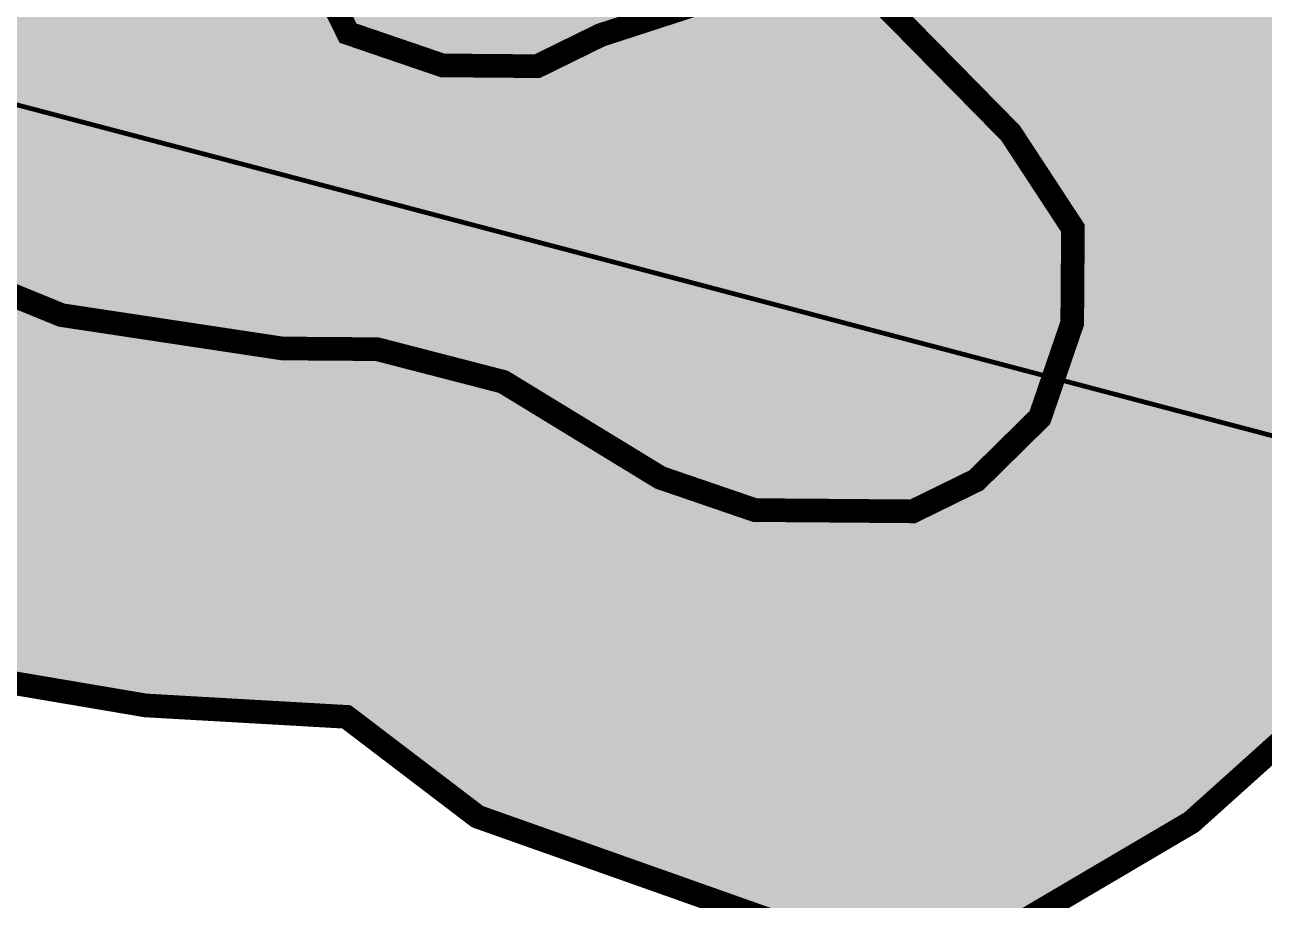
# Model space of a CAD drawing. Header units: metres. Extents: x 317370 to 326712, y 1824935 to 1838812.
# Drawn here: x 326193.9 to 326352.1, y 1830637.4 to 1830749.1 of the extents above; entities that cross this region are included whole.
import ezdxf

# ---------------------------------------------------------------- set-up
doc = ezdxf.new("R2010")
doc.units = ezdxf.units.M
doc.header["$MEASUREMENT"] = 0
for name, color, linetype in [('LOW TIDE LINE', 5, 'Continuous'), ('MANGROOVE', 112, 'Continuous'), ('RIVER', 4, 'Continuous'), ('SURVEY PLOT BOUNDARY', 35, 'Continuous')]:
    doc.layers.add(name, color=color, linetype=linetype)

# ---------------------------------------------------------------- blocks, each defined once
blk = doc.blocks.new('81')
at = {"layer": 'MANGROOVE'}
h = blk.add_hatch(dxfattribs=at)
h.set_pattern_fill('GRASS', color=256, scale=0.604678, angle=-0.4508)
h.set_pattern_definition([(89.54917, (306983.874, 1824194.798), (-10.7745325, 10.9454397), [2.879778, -18.840867]), (44.54917, (306983.874, 1824194.798), (-10.774532, 10.94544), [2.879778, -12.479037]), (134.54917, (306983.874, 1824194.798), (-10.94544, -10.774532), [2.879778, -12.479037])])
h.paths.add_polyline_path([(326593.07, 1831199.54), (326581.38, 1830695.34), (326581.35, 1830691.98), (326566.46, 1830679.65), (326560.68, 1830671.3), (326549.09, 1830651.56), (326530.79, 1830634.56), (326509.5, 1830621.28), (326488.21, 1830608.67), (326453.86, 1830603.56), (326431.34, 1830606.09), (326382.44, 1830633.37), (326357.59, 1830660.69), (326342.77, 1830647.37), (326309.3, 1830627.65), (326251.65, 1830648.06), (326234.93, 1830660.8), (326209.29, 1830662.26), (326175.49, 1830667.99), (326144.45, 1830677.69), (326106.31, 1830692.91), (326085.42, 1830727.55), (326073.81, 1830721.76), (326044.9, 1830707.07), (326026.16, 1830703.86), (325989.84, 1830709.82), (325962.6, 1830721.38), (325951.18, 1830739.11), (325943.77, 1830759.76), (325942.26, 1830781.2), (325954.14, 1830803.5), (325944.67, 1830802.32), (325915.88, 1830803.6), (325885.04, 1830811.4), (325858.6, 1830817.91), (325841.43, 1830826.45), (325840.03, 1830808.81), (325835.91, 1830793.72), (325828.69, 1830783.9), (325803.2, 1830766.18), (325779.83, 1830761.53), (325751.44, 1830761.12), (325736.52, 1830761.24), (325714.71, 1830767.93), (325700.27, 1830777.07), (325685.31, 1830798.83), (325676.87, 1830821.8), (325681.59, 1830838.34), (325686.95, 1830851.53), (325699.5, 1830869.5), (325682.09, 1830874.68), (325667.66, 1830885.09), (325663.76, 1830896.46), (325655.71, 1830915.43), (325617.44, 1830914.9), (325624.73, 1830906.43), (325644.52, 1830863.08), (325647.3, 1830842.89), (325640.4, 1830820.04), (325632.51, 1830806.03), (325614.74, 1830792.3), (325599.34, 1830785.28), (325561.32, 1830789.15), (325530.67, 1830795.27), (325500.27, 1830804.97), (325477.87, 1830818.17), (325469.97, 1830828.95), (325465.04, 1830843.69), (325465.42, 1830868.4), (325473.55, 1830885.57), (325487.96, 1830899.95), (325474.5, 1830899.43), (325450.28, 1830894.15), (325425.18, 1830883.85), (325391.93, 1830869.57), (325371.09, 1830867), (325330.55, 1830870.68), (325304.92, 1830872.56), (325277.22, 1830879.71), (325265.95, 1830890.09), (325250.39, 1830923.73), (325238.75, 1830940.63), (325231.29, 1830954.55), (325221.25, 1830960.09), (325201.92, 1830962.35), (325187.28, 1830955.9), (325173.32, 1830944.46), (325154.92, 1830931.16), (325129.63, 1830923.16), (325097.44, 1830920.05), (325066.55, 1830921.77), (325046.01, 1830929.07), (325027.18, 1830941.19), (325023.3, 1830965.47), (324981, 1830959.92), (324949.69, 1830961.63), (324940.07, 1830967.59), (324926.47, 1830975.68), (324901.32, 1830985.97), (324879.46, 1830986.14), (324857.6, 1830986.73), (324827.84, 1830998.1), (324788.17, 1831024.89), (324779.26, 1831014.46), (324758.58, 1831004.12), (324736.06, 1831001.35), (324716.53, 1831003.61), (324696.43, 1831012.67), (324670.95, 1831049.65), (324642.73, 1831071.41), (324614.59, 1831103.16), (324612.7, 1831130.5), (324606.69, 1831168.38), (324608.55, 1831204.09), (324616.72, 1831240.28), (324640.86, 1831260.54), (324685.42, 1831258.49), (324698.77, 1831280.77), (324714.98, 1831288.54), (324732.45, 1831290.38), (324750.89, 1831290.23), (324770.29, 1831286.46), (324782.18, 1831289.33), (324798.03, 1831295.13), (324823.75, 1831298.54), (324847.45, 1831296.05), (324864.13, 1831281.44), (324873.88, 1831264.25), (324906.58, 1831224.08), (324927.24, 1831212.39), (324932.95, 1831226.5), (324953.4, 1831229.96), (324962.66, 1831230.37), (324929.59, 1831259.77), (324920.89, 1831284.2), (324921.09, 1831309.54), (324931.22, 1831333.69), (324946.2, 1831353.65), (324975.87, 1831357.37), (324987.4, 1831357.28), (324992.2, 1831381.93), (325002.2, 1831396.33), (325004.05, 1831422.32), (325003.94, 1831449.64), (325002.82, 1831474.67), (324996.67, 1831490.04), (324995.31, 1831526.59), (325008.77, 1831563.02), (325021.49, 1831589.25), (325033.44, 1831600.35), (325057.88, 1831609.37), (325079.3, 1831609.86), (325101.98, 1831604.42), (325115.42, 1831595.75), (325124.76, 1831569.68), (325128.55, 1831547.92), (325138.52, 1831517.89), (325151.25, 1831502.98), (325156.05, 1831485.17), (325156.92, 1831470.68), (325148.56, 1831454.28), (325142.84, 1831438.86), (325142.34, 1831417.8), (325163.16, 1831337.43), (325183.95, 1831317.66), (325198.41, 1831295.62), (325208.23, 1831275.61), (325228.62, 1831247.87), (325239.53, 1831239.48), (325261.88, 1831249.94), (325281.66, 1831271.05), (325300.81, 1831295.48), (325314.54, 1831308.33), (325334.52, 1831312.16), (325363.69, 1831301.3), (325371.6, 1831292.6), (325382.12, 1831319.43), (325399.97, 1831349.19), (325413.99, 1831356.39), (325434.95, 1831357.55), (325460.51, 1831353.03), (325475.69, 1831354.32), (325511.61, 1831356.36), (325544.79, 1831347.13), (325560.97, 1831333.71), (325568.17, 1831319.37), (325571.01, 1831299.74), (325575.43, 1831269.81), (325568.96, 1831250.4), (325568.18, 1831235.46), (325585.22, 1831204.09), (325605.38, 1831189.31), (325642.86, 1831178.06), (325670.51, 1831185.15), (325690.67, 1831211.9), (325713.82, 1831238.96), (325742.53, 1831254.02), (325774.47, 1831256.76), (325788.07, 1831252.33), (325805.38, 1831234.96), (325876.88, 1831237.05), (325908.79, 1831237.13), (325945.13, 1831249.14), (325965.96, 1831277.22), (325989.63, 1831285.67), (326024.35, 1831284.11), (326064.11, 1831266.18), (326077.62, 1831250.79), (326102.03, 1831268.88), (326106.21, 1831292.77), (326120.31, 1831310.26), (326153.36, 1831327.28), (326185.7, 1831338.99), (326204.39, 1831348.81), (326234, 1831351.23), (326262.47, 1831335.06), (326270.32, 1831319.38), (326303.45, 1831278.24), (326356.15, 1831258.55), (326375.97, 1831241.78), (326403.7, 1831216.31), (326420.13, 1831192.26), (326428, 1831177.58), (326444.9, 1831171.14), (326463.96, 1831184.94), (326480.66, 1831194.44), (326509.94, 1831197.2), (326559.15, 1831198.81), (326581.43, 1831198.64)])
at = {"layer": 'LOW TIDE LINE', "lineweight": 18, "const_width": 3.02}
for points in [[(326303.68, 1830751.57), (326311.68, 1830743.44), (326319.68, 1830735.31), (326327.64, 1830723.16), (326327.55, 1830711.06), (326323.42, 1830699), (326315.3, 1830691), (326307.2, 1830687.03), (326295.11, 1830687.13), (326287.05, 1830687.19), (326274.99, 1830691.32), (326254.93, 1830703.57), (326238.84, 1830707.73), (326226.75, 1830707.82), (326198.56, 1830712.08), (326178.47, 1830720.3), (326158.38, 1830728.52), (326142.29, 1830732.68), (326134.26, 1830736.77), (326134.36, 1830748.87), (326138.42, 1830752.87)], [(326231.16, 1830756.17), (326235.13, 1830748.07), (326247.19, 1830743.95), (326259.28, 1830743.85), (326267.37, 1830747.82), (326279.5, 1830751.76)]]:
    blk.add_lwpolyline(points, dxfattribs=at)
at = {"layer": 'MANGROOVE', "const_width": 3.02, "flags": 128}
blk.add_lwpolyline([(326357.59, 1830660.69), (326342.77, 1830647.37), (326309.3, 1830627.65), (326251.65, 1830648.06), (326234.93, 1830660.8), (326209.29, 1830662.26), (326175.49, 1830667.99), (326144.45, 1830677.69), (326106.31, 1830692.91), (326085.42, 1830727.55), (326073.81, 1830721.76), (326044.9, 1830707.07), (326026.16, 1830703.86), (325989.84, 1830709.82), (325962.6, 1830721.38), (325951.18, 1830739.11), (325943.77, 1830759.76)], dxfattribs=at)
at = {"layer": 'RIVER', "flags": 128}
blk.add_lwpolyline([(326357.59, 1830660.69, 3.02, 3.02, 0), (326342.77, 1830647.37, 3.02, 3.02, 0), (326309.3, 1830627.65, 3.02, 3.02, 0), (326251.65, 1830648.06, 3.02, 3.02, 0), (326234.93, 1830660.8, 3.02, 3.02, 0), (326209.29, 1830662.26, 3.02, 3.02, 0), (326175.49, 1830667.99, 3.02, 3.02, 0), (326144.45, 1830677.69, 3.02, 3.02, 0), (326106.31, 1830692.91, 3.02, 3.02, 0), (326085.42, 1830727.55, 3.02, 3.02, 0), (326073.81, 1830721.76, 3.02, 3.02, 0), (326044.9, 1830707.07, 3.02, 3.02, 0), (326026.16, 1830703.86, 3.02, 3.02, 0), (325989.84, 1830709.82, 3.02, 3.02, 0), (325962.6, 1830721.38, 3.02, 3.02, 0), (325951.18, 1830739.11, 3.02, 3.02, 0), (325943.77, 1830759.76, 3.02, 3.02, 0)], format="xyseb", dxfattribs=at)
at = {"layer": 'SURVEY PLOT BOUNDARY', "lineweight": 18, "const_width": 0.605}
for points in [[(325997.63, 1830790.26), (326218.88, 1830732.08), (326407.94, 1830682.21), (326569.46, 1830717.22), (326569.52, 1830725.28), (326585.75, 1830738.06), (326569.52, 1830725.28), (326573.68, 1830741.38), (326581.96, 1830769.53)], [(326581.96, 1830769.53), (326573.68, 1830741.38), (326569.52, 1830725.28), (326569.46, 1830717.22), (326407.94, 1830682.21), (326218.88, 1830732.08), (325997.63, 1830790.26)]]:
    blk.add_lwpolyline(points, dxfattribs=at)

msp = doc.modelspace()

# ---------------------------------------------------------------- block references
msp.add_blockref('81', (0, 0))

doc.saveas('drawing.dxf')
